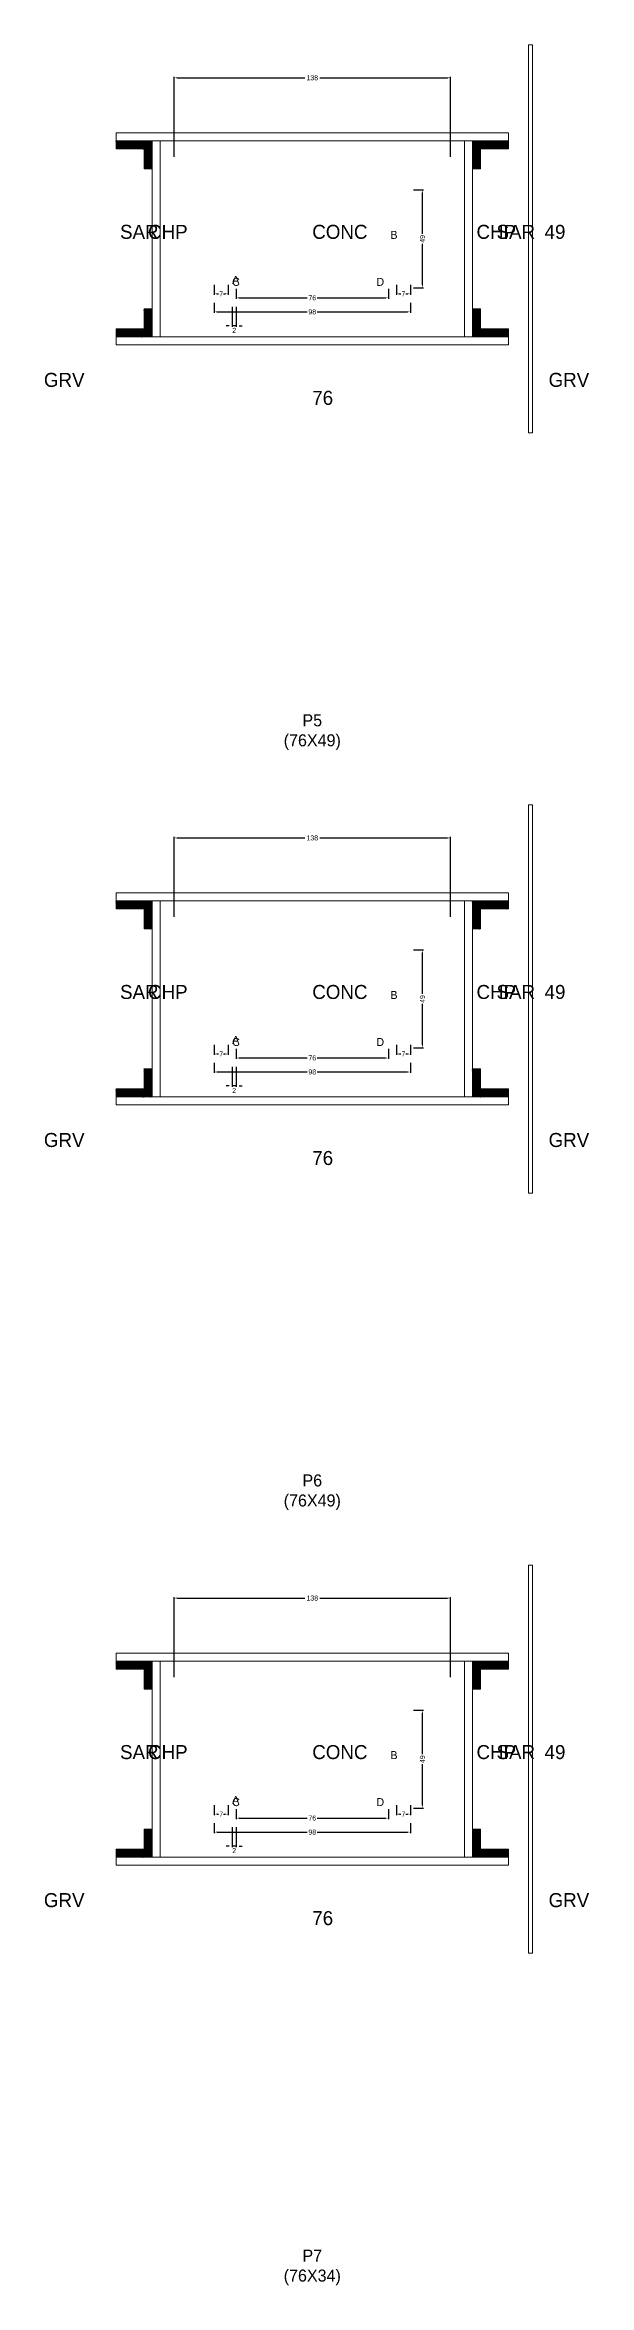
# Model space of a CAD drawing. Header units: centimetres. Extents: x -10500 to 4102, y -9886 to 295.
# Drawn here: x -134 to 138, y -2023 to -903 of the extents above; entities that cross this region are included whole.
import ezdxf

# ---------------------------------------------------------------- set-up
doc = ezdxf.new("R2010")
doc.units = ezdxf.units.CM
for name, color, linetype in [('COTA', 241, 'Continuous'), ('Hachura', 251, 'Continuous'), ('NOMENCLATURA', 7, 'Continuous'), ('SARRAFO', 251, 'Continuous'), ('Texto Seção', 7, 'Continuous')]:
    doc.layers.add(name, color=color, linetype=linetype)
doc.dimstyles.new('cotax2', dxfattribs={"dimtxt": 2.5, "dimasz": 1.5, "dimexe": 0.5, "dimexo": 0.5, "dimgap": 0.5, "dimtad": 1, "dimcen": 2.5, "dimazin": 3, "dimtfac": 1, "dimtmove": 0, "dimatfit": 3})

# ---------------------------------------------------------------- blocks, each defined once
blk = doc.blocks.new('_CLOSEDFILLED')
at = {"color": 0, "linetype": 'BYBLOCK'}
blk.add_solid([(-1, 0.16), (0, 0), (-1, -0.16)], dxfattribs=at)
blk = doc.blocks.new('*D92')
for p, q in [((-49, -1032), (-49, -1037)), ((-47.5, -1036.5), (-2.5, -1036.5)), ((2.5, -1036.5), (47.5, -1036.5)), ((49, -1032), (49, -1037))]:
    blk.add_line(p, q)
at = {"layer": 'Defpoints'}
for p in [(-49, -1031.5), (-49, -1036.5), (49, -1031.5)]:
    blk.add_point(p, dxfattribs=at)
at = {"layer": 'COTA', "xscale": 1.5, "yscale": 1.5, "rotation": 180}
blk.add_blockref('_CLOSEDFILLED', (-49, -1036.5), dxfattribs=at)
at = {"layer": 'COTA', "xscale": 1.5, "yscale": 1.5}
blk.add_blockref('_CLOSEDFILLED', (49, -1036.5), dxfattribs=at)
at = {"layer": 'COTA', "insert": (0, -1036.5), "char_height": 2.5, "attachment_point": 5}
blk.add_mtext('98', dxfattribs=at)
blk = doc.blocks.new('*D93')
for p, q in [((-38, -1025), (-38, -1030)), ((-36.5, -1029.5), (-2.5, -1029.5)), ((2.5, -1029.5), (36.5, -1029.5)), ((38, -1025), (38, -1030))]:
    blk.add_line(p, q)
at = {"layer": 'Defpoints'}
for p in [(-38, -1024.5), (-38, -1029.5), (38, -1024.5)]:
    blk.add_point(p, dxfattribs=at)
at = {"layer": 'COTA', "xscale": 1.5, "yscale": 1.5, "rotation": 180}
blk.add_blockref('_CLOSEDFILLED', (-38, -1029.5), dxfattribs=at)
at = {"layer": 'COTA', "xscale": 1.5, "yscale": 1.5}
blk.add_blockref('_CLOSEDFILLED', (38, -1029.5), dxfattribs=at)
at = {"layer": 'COTA', "insert": (0, -1029.5), "char_height": 2.5, "attachment_point": 5}
blk.add_mtext('76', dxfattribs=at)
blk = doc.blocks.new('*D94')
for p, q in [((50.5, -975.5), (55.5, -975.5)), ((55, -997.5), (55, -977)), ((55, -1023), (55, -1002.5)), ((50.5, -1024.5), (55.5, -1024.5))]:
    blk.add_line(p, q)
at = {"layer": 'Defpoints'}
for p in [(50, -975.5), (50, -1024.5), (55, -1024.5)]:
    blk.add_point(p, dxfattribs=at)
at = {"layer": 'COTA', "xscale": 1.5, "yscale": 1.5}
for p, rotation in [((55, -975.5), 90), ((55, -1024.5), 270)]:
    blk.add_blockref('_CLOSEDFILLED', p, dxfattribs=dict(at, rotation=rotation))
at = {"layer": 'COTA', "insert": (55, -1000), "char_height": 2.5, "attachment_point": 5, "rotation": 90}
blk.add_mtext('49', dxfattribs=at)
blk = doc.blocks.new('*D95')
for p, q in [((-49, -1023), (-49, -1028)), ((-47.5, -1027.5), (-46.75, -1027.5)), ((-44.25, -1027.5), (-43.5, -1027.5)), ((-42, -1023), (-42, -1028))]:
    blk.add_line(p, q)
at = {"layer": 'Defpoints'}
for p in [(-49, -1022.5), (-49, -1027.5), (-42, -1022.5)]:
    blk.add_point(p, dxfattribs=at)
at = {"layer": 'COTA', "xscale": 1.5, "yscale": 1.5, "rotation": 180}
blk.add_blockref('_CLOSEDFILLED', (-49, -1027.5), dxfattribs=at)
at = {"layer": 'COTA', "xscale": 1.5, "yscale": 1.5}
blk.add_blockref('_CLOSEDFILLED', (-42, -1027.5), dxfattribs=at)
at = {"layer": 'COTA', "insert": (-45.5, -1027.5), "char_height": 2.5, "attachment_point": 5}
blk.add_mtext('7', dxfattribs=at)
blk = doc.blocks.new('*D96')
for p, q in [((42, -1023), (42, -1028)), ((43.5, -1027.5), (44.25, -1027.5)), ((46.75, -1027.5), (47.5, -1027.5)), ((49, -1023), (49, -1028))]:
    blk.add_line(p, q)
at = {"layer": 'Defpoints'}
for p in [(42, -1022.5), (42, -1027.5), (49, -1022.5)]:
    blk.add_point(p, dxfattribs=at)
at = {"layer": 'COTA', "xscale": 1.5, "yscale": 1.5, "rotation": 180}
blk.add_blockref('_CLOSEDFILLED', (42, -1027.5), dxfattribs=at)
at = {"layer": 'COTA', "xscale": 1.5, "yscale": 1.5}
blk.add_blockref('_CLOSEDFILLED', (49, -1027.5), dxfattribs=at)
at = {"layer": 'COTA', "insert": (45.5, -1027.5), "char_height": 2.5, "attachment_point": 5}
blk.add_mtext('7', dxfattribs=at)
blk = doc.blocks.new('*D97')
for p, q in [((-69, -959), (-69, -919)), ((-67.5, -919.5), (-3.75, -919.5)), ((3.75, -919.5), (67.5, -919.5)), ((69, -959), (69, -919))]:
    blk.add_line(p, q)
at = {"layer": 'Defpoints'}
for p in [(-69, -919.5), (-69, -959.5), (69, -959.5)]:
    blk.add_point(p, dxfattribs=at)
at = {"layer": 'COTA', "xscale": 1.5, "yscale": 1.5, "rotation": 180}
blk.add_blockref('_CLOSEDFILLED', (-69, -919.5), dxfattribs=at)
at = {"layer": 'COTA', "xscale": 1.5, "yscale": 1.5}
blk.add_blockref('_CLOSEDFILLED', (69, -919.5), dxfattribs=at)
at = {"layer": 'COTA', "insert": (0, -919.5), "char_height": 2.5, "attachment_point": 5}
blk.add_mtext('138', dxfattribs=at)
blk = doc.blocks.new('*D118')
for p, q in [((-49, -1412), (-49, -1417)), ((-47.5, -1416.5), (-2.5, -1416.5)), ((2.5, -1416.5), (47.5, -1416.5)), ((49, -1412), (49, -1417))]:
    blk.add_line(p, q)
at = {"layer": 'Defpoints'}
for p in [(-49, -1411.5), (-49, -1416.5), (49, -1411.5)]:
    blk.add_point(p, dxfattribs=at)
at = {"layer": 'COTA', "xscale": 1.5, "yscale": 1.5, "rotation": 180}
blk.add_blockref('_CLOSEDFILLED', (-49, -1416.5), dxfattribs=at)
at = {"layer": 'COTA', "xscale": 1.5, "yscale": 1.5}
blk.add_blockref('_CLOSEDFILLED', (49, -1416.5), dxfattribs=at)
at = {"layer": 'COTA', "insert": (0, -1416.5), "char_height": 2.5, "attachment_point": 5}
blk.add_mtext('98', dxfattribs=at)
blk = doc.blocks.new('*D119')
for p, q in [((-38, -1405), (-38, -1410)), ((-36.5, -1409.5), (-2.5, -1409.5)), ((2.5, -1409.5), (36.5, -1409.5)), ((38, -1405), (38, -1410))]:
    blk.add_line(p, q)
at = {"layer": 'Defpoints'}
for p in [(-38, -1404.5), (-38, -1409.5), (38, -1404.5)]:
    blk.add_point(p, dxfattribs=at)
at = {"layer": 'COTA', "xscale": 1.5, "yscale": 1.5, "rotation": 180}
blk.add_blockref('_CLOSEDFILLED', (-38, -1409.5), dxfattribs=at)
at = {"layer": 'COTA', "xscale": 1.5, "yscale": 1.5}
blk.add_blockref('_CLOSEDFILLED', (38, -1409.5), dxfattribs=at)
at = {"layer": 'COTA', "insert": (0, -1409.5), "char_height": 2.5, "attachment_point": 5}
blk.add_mtext('76', dxfattribs=at)
blk = doc.blocks.new('*D120')
for p, q in [((50.5, -1355.5), (55.5, -1355.5)), ((55, -1377.5), (55, -1357)), ((55, -1403), (55, -1382.5)), ((50.5, -1404.5), (55.5, -1404.5))]:
    blk.add_line(p, q)
at = {"layer": 'Defpoints'}
for p in [(50, -1355.5), (50, -1404.5), (55, -1404.5)]:
    blk.add_point(p, dxfattribs=at)
at = {"layer": 'COTA', "xscale": 1.5, "yscale": 1.5}
for p, rotation in [((55, -1355.5), 90), ((55, -1404.5), 270)]:
    blk.add_blockref('_CLOSEDFILLED', p, dxfattribs=dict(at, rotation=rotation))
at = {"layer": 'COTA', "insert": (55, -1380), "char_height": 2.5, "attachment_point": 5, "rotation": 90}
blk.add_mtext('49', dxfattribs=at)
blk = doc.blocks.new('*D121')
for p, q in [((-49, -1403), (-49, -1408)), ((-47.5, -1407.5), (-46.75, -1407.5)), ((-44.25, -1407.5), (-43.5, -1407.5)), ((-42, -1403), (-42, -1408))]:
    blk.add_line(p, q)
at = {"layer": 'Defpoints'}
for p in [(-49, -1402.5), (-49, -1407.5), (-42, -1402.5)]:
    blk.add_point(p, dxfattribs=at)
at = {"layer": 'COTA', "xscale": 1.5, "yscale": 1.5, "rotation": 180}
blk.add_blockref('_CLOSEDFILLED', (-49, -1407.5), dxfattribs=at)
at = {"layer": 'COTA', "xscale": 1.5, "yscale": 1.5}
blk.add_blockref('_CLOSEDFILLED', (-42, -1407.5), dxfattribs=at)
at = {"layer": 'COTA', "insert": (-45.5, -1407.5), "char_height": 2.5, "attachment_point": 5}
blk.add_mtext('7', dxfattribs=at)
blk = doc.blocks.new('*D122')
for p, q in [((42, -1403), (42, -1408)), ((43.5, -1407.5), (44.25, -1407.5)), ((46.75, -1407.5), (47.5, -1407.5)), ((49, -1403), (49, -1408))]:
    blk.add_line(p, q)
at = {"layer": 'Defpoints'}
for p in [(42, -1402.5), (42, -1407.5), (49, -1402.5)]:
    blk.add_point(p, dxfattribs=at)
at = {"layer": 'COTA', "xscale": 1.5, "yscale": 1.5, "rotation": 180}
blk.add_blockref('_CLOSEDFILLED', (42, -1407.5), dxfattribs=at)
at = {"layer": 'COTA', "xscale": 1.5, "yscale": 1.5}
blk.add_blockref('_CLOSEDFILLED', (49, -1407.5), dxfattribs=at)
at = {"layer": 'COTA', "insert": (45.5, -1407.5), "char_height": 2.5, "attachment_point": 5}
blk.add_mtext('7', dxfattribs=at)
blk = doc.blocks.new('*D123')
for p, q in [((-69, -1339), (-69, -1299)), ((69, -1339), (69, -1299)), ((-67.5, -1299.5), (-3.75, -1299.5)), ((3.75, -1299.5), (67.5, -1299.5))]:
    blk.add_line(p, q)
at = {"layer": 'Defpoints'}
for p in [(-69, -1299.5), (-69, -1339.5), (69, -1339.5)]:
    blk.add_point(p, dxfattribs=at)
at = {"layer": 'COTA', "xscale": 1.5, "yscale": 1.5, "rotation": 180}
blk.add_blockref('_CLOSEDFILLED', (-69, -1299.5), dxfattribs=at)
at = {"layer": 'COTA', "xscale": 1.5, "yscale": 1.5}
blk.add_blockref('_CLOSEDFILLED', (69, -1299.5), dxfattribs=at)
at = {"layer": 'COTA', "insert": (0, -1299.5), "char_height": 2.5, "attachment_point": 5}
blk.add_mtext('138', dxfattribs=at)
blk = doc.blocks.new('*D144')
for p, q in [((-49, -1792), (-49, -1797)), ((49, -1792), (49, -1797)), ((-47.5, -1796.5), (-2.5, -1796.5)), ((2.5, -1796.5), (47.5, -1796.5))]:
    blk.add_line(p, q)
at = {"layer": 'Defpoints'}
for p in [(-49, -1791.5), (49, -1791.5), (-49, -1796.5)]:
    blk.add_point(p, dxfattribs=at)
at = {"layer": 'COTA', "xscale": 1.5, "yscale": 1.5, "rotation": 180}
blk.add_blockref('_CLOSEDFILLED', (-49, -1796.5), dxfattribs=at)
at = {"layer": 'COTA', "xscale": 1.5, "yscale": 1.5}
blk.add_blockref('_CLOSEDFILLED', (49, -1796.5), dxfattribs=at)
at = {"layer": 'COTA', "insert": (0, -1796.5), "char_height": 2.5, "attachment_point": 5}
blk.add_mtext('98', dxfattribs=at)
blk = doc.blocks.new('*D145')
for p, q in [((-38, -1785), (-38, -1790)), ((-36.5, -1789.5), (-2.5, -1789.5)), ((2.5, -1789.5), (36.5, -1789.5)), ((38, -1785), (38, -1790))]:
    blk.add_line(p, q)
at = {"layer": 'Defpoints'}
for p in [(-38, -1784.5), (-38, -1789.5), (38, -1784.5)]:
    blk.add_point(p, dxfattribs=at)
at = {"layer": 'COTA', "xscale": 1.5, "yscale": 1.5, "rotation": 180}
blk.add_blockref('_CLOSEDFILLED', (-38, -1789.5), dxfattribs=at)
at = {"layer": 'COTA', "xscale": 1.5, "yscale": 1.5}
blk.add_blockref('_CLOSEDFILLED', (38, -1789.5), dxfattribs=at)
at = {"layer": 'COTA', "insert": (0, -1789.5), "char_height": 2.5, "attachment_point": 5}
blk.add_mtext('76', dxfattribs=at)
blk = doc.blocks.new('*D146')
for p, q in [((50.5, -1735.5), (55.5, -1735.5)), ((55, -1757.5), (55, -1737)), ((55, -1783), (55, -1762.5)), ((50.5, -1784.5), (55.5, -1784.5))]:
    blk.add_line(p, q)
at = {"layer": 'Defpoints'}
for p in [(50, -1735.5), (50, -1784.5), (55, -1784.5)]:
    blk.add_point(p, dxfattribs=at)
at = {"layer": 'COTA', "xscale": 1.5, "yscale": 1.5}
for p, rotation in [((55, -1735.5), 90), ((55, -1784.5), 270)]:
    blk.add_blockref('_CLOSEDFILLED', p, dxfattribs=dict(at, rotation=rotation))
at = {"layer": 'COTA', "insert": (55, -1760), "char_height": 2.5, "attachment_point": 5, "rotation": 90}
blk.add_mtext('49', dxfattribs=at)
blk = doc.blocks.new('*D147')
for p, q in [((-49, -1783), (-49, -1788)), ((-47.5, -1787.5), (-46.75, -1787.5)), ((-44.25, -1787.5), (-43.5, -1787.5)), ((-42, -1783), (-42, -1788))]:
    blk.add_line(p, q)
at = {"layer": 'Defpoints'}
for p in [(-49, -1782.5), (-49, -1787.5), (-42, -1782.5)]:
    blk.add_point(p, dxfattribs=at)
at = {"layer": 'COTA', "xscale": 1.5, "yscale": 1.5, "rotation": 180}
blk.add_blockref('_CLOSEDFILLED', (-49, -1787.5), dxfattribs=at)
at = {"layer": 'COTA', "xscale": 1.5, "yscale": 1.5}
blk.add_blockref('_CLOSEDFILLED', (-42, -1787.5), dxfattribs=at)
at = {"layer": 'COTA', "insert": (-45.5, -1787.5), "char_height": 2.5, "attachment_point": 5}
blk.add_mtext('7', dxfattribs=at)
blk = doc.blocks.new('*D148')
for p, q in [((42, -1783), (42, -1788)), ((43.5, -1787.5), (44.25, -1787.5)), ((46.75, -1787.5), (47.5, -1787.5)), ((49, -1783), (49, -1788))]:
    blk.add_line(p, q)
at = {"layer": 'Defpoints'}
for p in [(42, -1782.5), (42, -1787.5), (49, -1782.5)]:
    blk.add_point(p, dxfattribs=at)
at = {"layer": 'COTA', "xscale": 1.5, "yscale": 1.5, "rotation": 180}
blk.add_blockref('_CLOSEDFILLED', (42, -1787.5), dxfattribs=at)
at = {"layer": 'COTA', "xscale": 1.5, "yscale": 1.5}
blk.add_blockref('_CLOSEDFILLED', (49, -1787.5), dxfattribs=at)
at = {"layer": 'COTA', "insert": (45.5, -1787.5), "char_height": 2.5, "attachment_point": 5}
blk.add_mtext('7', dxfattribs=at)
blk = doc.blocks.new('*D149')
for p, q in [((-69, -1719), (-69, -1679)), ((-67.5, -1679.5), (-3.75, -1679.5)), ((3.75, -1679.5), (67.5, -1679.5)), ((69, -1719), (69, -1679))]:
    blk.add_line(p, q)
at = {"layer": 'Defpoints'}
for p in [(-69, -1679.5), (-69, -1719.5), (69, -1719.5)]:
    blk.add_point(p, dxfattribs=at)
at = {"layer": 'COTA', "xscale": 1.5, "yscale": 1.5, "rotation": 180}
blk.add_blockref('_CLOSEDFILLED', (-69, -1679.5), dxfattribs=at)
at = {"layer": 'COTA', "xscale": 1.5, "yscale": 1.5}
blk.add_blockref('_CLOSEDFILLED', (69, -1679.5), dxfattribs=at)
at = {"layer": 'COTA', "insert": (0, -1679.5), "char_height": 2.5, "attachment_point": 5}
blk.add_mtext('138', dxfattribs=at)

msp = doc.modelspace()

# ---------------------------------------------------------------- hatches: boundary and pattern name
at = {"layer": 'SARRAFO'}
h = msp.add_hatch(dxfattribs=at)
h.set_pattern_fill('SOLID', scale=2)
h.paths.add_polyline_path([(-98, -955), (-84, -955), (-84, -951), (-98, -951)])
h = msp.add_hatch(dxfattribs=at)
h.set_pattern_fill('SOLID', scale=2)
h.paths.add_polyline_path([(-84, -965), (-80, -965), (-80, -951), (-84, -951)])
h = msp.add_hatch(dxfattribs=at)
h.set_pattern_fill('SOLID', scale=2)
h.paths.add_polyline_path([(80, -965), (84, -965), (84, -951), (80, -951)])
h = msp.add_hatch(dxfattribs=at)
h.set_pattern_fill('SOLID', scale=2)
h.paths.add_polyline_path([(84, -955), (98, -955), (98, -951), (84, -951)])
h = msp.add_hatch(dxfattribs=at)
h.set_pattern_fill('SOLID', scale=2)
h.paths.add_polyline_path([(-84, -1049), (-80, -1049), (-80, -1035), (-84, -1035)])
h = msp.add_hatch(dxfattribs=at)
h.set_pattern_fill('SOLID', scale=2)
h.paths.add_polyline_path([(80, -1049), (84, -1049), (84, -1035), (80, -1035)])
h = msp.add_hatch(dxfattribs=at)
h.set_pattern_fill('SOLID', scale=2)
h.paths.add_polyline_path([(-98, -1049), (-84, -1049), (-84, -1045), (-98, -1045)])
h = msp.add_hatch(dxfattribs=at)
h.set_pattern_fill('SOLID', scale=2)
h.paths.add_polyline_path([(84, -1049), (98, -1049), (98, -1045), (84, -1045)])
h = msp.add_hatch(dxfattribs=at)
h.set_pattern_fill('SOLID', scale=2)
h.paths.add_polyline_path([(-98, -1335), (-84, -1335), (-84, -1331), (-98, -1331)])
h = msp.add_hatch(dxfattribs=at)
h.set_pattern_fill('SOLID', scale=2)
h.paths.add_polyline_path([(-84, -1345), (-80, -1345), (-80, -1331), (-84, -1331)])
h = msp.add_hatch(dxfattribs=at)
h.set_pattern_fill('SOLID', scale=2)
h.paths.add_polyline_path([(80, -1345), (84, -1345), (84, -1331), (80, -1331)])
h = msp.add_hatch(dxfattribs=at)
h.set_pattern_fill('SOLID', scale=2)
h.paths.add_polyline_path([(84, -1335), (98, -1335), (98, -1331), (84, -1331)])
h = msp.add_hatch(dxfattribs=at)
h.set_pattern_fill('SOLID', scale=2)
h.paths.add_polyline_path([(-84, -1429), (-80, -1429), (-80, -1415), (-84, -1415)])
h = msp.add_hatch(dxfattribs=at)
h.set_pattern_fill('SOLID', scale=2)
h.paths.add_polyline_path([(80, -1429), (84, -1429), (84, -1415), (80, -1415)])
h = msp.add_hatch(dxfattribs=at)
h.set_pattern_fill('SOLID', scale=2)
h.paths.add_polyline_path([(-98, -1429), (-84, -1429), (-84, -1425), (-98, -1425)])
h = msp.add_hatch(dxfattribs=at)
h.set_pattern_fill('SOLID', scale=2)
h.paths.add_polyline_path([(84, -1429), (98, -1429), (98, -1425), (84, -1425)])
h = msp.add_hatch(dxfattribs=at)
h.set_pattern_fill('SOLID', scale=2)
h.paths.add_polyline_path([(-98, -1715), (-84, -1715), (-84, -1711), (-98, -1711)])
h = msp.add_hatch(dxfattribs=at)
h.set_pattern_fill('SOLID', scale=2)
h.paths.add_polyline_path([(-84, -1725), (-80, -1725), (-80, -1711), (-84, -1711)])
h = msp.add_hatch(dxfattribs=at)
h.set_pattern_fill('SOLID', scale=2)
h.paths.add_polyline_path([(80, -1725), (84, -1725), (84, -1711), (80, -1711)])
h = msp.add_hatch(dxfattribs=at)
h.set_pattern_fill('SOLID', scale=2)
h.paths.add_polyline_path([(84, -1715), (98, -1715), (98, -1711), (84, -1711)])
h = msp.add_hatch(dxfattribs=at)
h.set_pattern_fill('SOLID', scale=2)
h.paths.add_polyline_path([(-84, -1809), (-80, -1809), (-80, -1795), (-84, -1795)])
h = msp.add_hatch(dxfattribs=at)
h.set_pattern_fill('SOLID', scale=2)
h.paths.add_polyline_path([(80, -1809), (84, -1809), (84, -1795), (80, -1795)])
h = msp.add_hatch(dxfattribs=at)
h.set_pattern_fill('SOLID', scale=2)
h.paths.add_polyline_path([(-98, -1809), (-84, -1809), (-84, -1805), (-98, -1805)])
h = msp.add_hatch(dxfattribs=at)
h.set_pattern_fill('SOLID', scale=2)
h.paths.add_polyline_path([(84, -1809), (98, -1809), (98, -1805), (84, -1805)])

# ---------------------------------------------------------------- linework, layer by layer
at = {"layer": 'Hachura', "lineweight": 13}
for points in [[(108, -1097), (110, -1097), (110, -903), (108, -903)], [(108, -1477), (110, -1477), (110, -1283), (108, -1283)], [(108, -1857), (110, -1857), (110, -1663), (108, -1663)]]:
    msp.add_lwpolyline(points, close=True, dxfattribs=at)
at = {"layer": 'Hachura', "lineweight": 18}
for points in [[(-98, -951), (98, -951), (98, -947), (-98, -947)], [(-80, -1049), (-76, -1049), (-76, -951), (-80, -951)], [(76, -1049), (80, -1049), (80, -951), (76, -951)], [(-98, -1053), (98, -1053), (98, -1049), (-98, -1049)], [(-98, -1331), (98, -1331), (98, -1327), (-98, -1327)], [(-80, -1429), (-76, -1429), (-76, -1331), (-80, -1331)], [(76, -1429), (80, -1429), (80, -1331), (76, -1331)], [(-98, -1433), (98, -1433), (98, -1429), (-98, -1429)], [(-98, -1711), (98, -1711), (98, -1707), (-98, -1707)], [(-80, -1809), (-76, -1809), (-76, -1711), (-80, -1711)], [(76, -1809), (80, -1809), (80, -1711), (76, -1711)], [(-98, -1813), (98, -1813), (98, -1809), (-98, -1809)]]:
    msp.add_lwpolyline(points, close=True, dxfattribs=at)
at = {"layer": 'SARRAFO', "lineweight": 13}
for points in [[(-98, -955), (-84, -955), (-84, -951), (-98, -951)], [(-84, -965), (-80, -965), (-80, -951), (-84, -951)], [(80, -965), (84, -965), (84, -951), (80, -951)], [(84, -955), (98, -955), (98, -951), (84, -951)], [(-84, -1049), (-80, -1049), (-80, -1035), (-84, -1035)], [(80, -1049), (84, -1049), (84, -1035), (80, -1035)], [(-98, -1049), (-84, -1049), (-84, -1045), (-98, -1045)], [(84, -1049), (98, -1049), (98, -1045), (84, -1045)], [(-98, -1335), (-84, -1335), (-84, -1331), (-98, -1331)], [(-84, -1345), (-80, -1345), (-80, -1331), (-84, -1331)], [(80, -1345), (84, -1345), (84, -1331), (80, -1331)], [(84, -1335), (98, -1335), (98, -1331), (84, -1331)], [(-84, -1429), (-80, -1429), (-80, -1415), (-84, -1415)], [(80, -1429), (84, -1429), (84, -1415), (80, -1415)], [(-98, -1429), (-84, -1429), (-84, -1425), (-98, -1425)], [(84, -1429), (98, -1429), (98, -1425), (84, -1425)], [(-98, -1715), (-84, -1715), (-84, -1711), (-98, -1711)], [(-84, -1725), (-80, -1725), (-80, -1711), (-84, -1711)], [(80, -1725), (84, -1725), (84, -1711), (80, -1711)], [(84, -1715), (98, -1715), (98, -1711), (84, -1711)], [(-84, -1809), (-80, -1809), (-80, -1795), (-84, -1795)], [(80, -1809), (84, -1809), (84, -1795), (80, -1795)], [(-98, -1809), (-84, -1809), (-84, -1805), (-98, -1805)], [(84, -1809), (98, -1809), (98, -1805), (84, -1805)]]:
    msp.add_lwpolyline(points, close=True, dxfattribs=at)

# ---------------------------------------------------------------- texts
at = {"layer": 'NOMENCLATURA'}
for s, p in [('B', (39, -1000)), ('A', (-40, -1022.5)), ('C', (-40, -1023.5)), ('D', (32, -1023.5)), ('B', (39, -1380)), ('A', (-40, -1402.5)), ('C', (-40, -1403.5)), ('D', (32, -1403.5)), ('B', (39, -1760)), ('A', (-40, -1782.5)), ('C', (-40, -1783.5)), ('D', (32, -1783.5))]:
    msp.add_text(s, height=4, dxfattribs=at).set_placement(p)
at = {"layer": 'NOMENCLATURA', "char_height": 6, "attachment_point": 8}
for s, insert in [('P5\\P(76X49)', (0, -1255.5)), ('P6\\P(76X49)', (0, -1635.5)), ('P7\\P(76X34)', (0, -2023))]:
    msp.add_mtext(s, dxfattribs=dict(at, insert=insert))
at = {"layer": 'Texto Seção'}
for s, p in [('SAR', (-96, -1000)), ('CHP', (-82, -1000)), ('CONC', (0, -1000)), ('CHP', (82, -1000)), ('SAR', (92, -1000)), ('49', (116, -1000)), ('GRV', (-134, -1074)), ('GRV', (118, -1074)), ('76', (0, -1083)), ('SAR', (-96, -1380)), ('CHP', (-82, -1380)), ('CONC', (0, -1380)), ('CHP', (82, -1380)), ('SAR', (92, -1380)), ('49', (116, -1380)), ('GRV', (-134, -1454)), ('76', (0, -1463)), ('GRV', (118, -1454)), ('SAR', (-96, -1760)), ('CHP', (-82, -1760)), ('CONC', (0, -1760)), ('CHP', (82, -1760)), ('SAR', (92, -1760)), ('49', (116, -1760)), ('GRV', (-134, -1834)), ('76', (0, -1843)), ('GRV', (118, -1834))]:
    msp.add_text(s, height=7, dxfattribs=at).set_placement(p)

# ---------------------------------------------------------------- dimensions: what is measured, and where the dimension line sits
at = {"layer": 'COTA'}
for base, p1, p2, picture, middle in [((-69, -919.5), (-69, -959.5), (69, -959.5), '*D97', (0, -919.5)), ((-49, -1027.5), (-49, -1022.5), (-42, -1022.5), '*D95', (-45.5, -1027.5)), ((-38, -1029.5), (-38, -1024.5), (38, -1024.5), '*D93', (0, -1029.5)), ((42, -1027.5), (42, -1022.5), (49, -1022.5), '*D96', (45.5, -1027.5)), ((-49, -1036.5), (-49, -1031.5), (49, -1031.5), '*D92', (0, -1036.5)), ((-69, -1299.5), (-69, -1339.5), (69, -1339.5), '*D123', (0, -1299.5)), ((-49, -1407.5), (-49, -1402.5), (-42, -1402.5), '*D121', (-45.5, -1407.5)), ((-38, -1409.5), (-38, -1404.5), (38, -1404.5), '*D119', (0, -1409.5)), ((42, -1407.5), (42, -1402.5), (49, -1402.5), '*D122', (45.5, -1407.5)), ((-49, -1416.5), (-49, -1411.5), (49, -1411.5), '*D118', (0, -1416.5)), ((-69, -1679.5), (-69, -1719.5), (69, -1719.5), '*D149', (0, -1679.5)), ((-49, -1787.5), (-49, -1782.5), (-42, -1782.5), '*D147', (-45.5, -1787.5)), ((-49, -1796.5), (-49, -1791.5), (49, -1791.5), '*D144', (0, -1796.5)), ((-38, -1789.5), (-38, -1784.5), (38, -1784.5), '*D145', (0, -1789.5)), ((42, -1787.5), (42, -1782.5), (49, -1782.5), '*D148', (45.5, -1787.5))]:
    dim = msp.add_linear_dim(base=base, p1=p1, p2=p2, dimstyle='cotax2', dxfattribs=at)
    dim.commit()
    dim.dimension.update_dxf_attribs({"geometry": picture, "text_midpoint": middle})
for base, p1, p2, picture, middle in [((55, -1024.5), (50, -1024.5), (50, -975.5), '*D94', (55, -1000)), ((55, -1404.5), (50, -1404.5), (50, -1355.5), '*D120', (55, -1380)), ((55, -1784.5), (50, -1784.5), (50, -1735.5), '*D146', (55, -1760))]:
    dim = msp.add_linear_dim(base=base, p1=p1, p2=p2, angle=90, dimstyle='cotax2', dxfattribs=at)
    dim.commit()
    dim.dimension.update_dxf_attribs({"geometry": picture, "text_midpoint": middle})
for base, p1, p2 in [((-38, -1043.5), (-38, -1033.5), (-40, -1033.5)), ((-38, -1423.5), (-38, -1413.5), (-40, -1413.5)), ((-38, -1803.5), (-38, -1793.5), (-40, -1793.5))]:
    msp.add_linear_dim(base=base, p1=p1, p2=p2, dimstyle='cotax2', dxfattribs=at).render()

doc.saveas('drawing.dxf')
